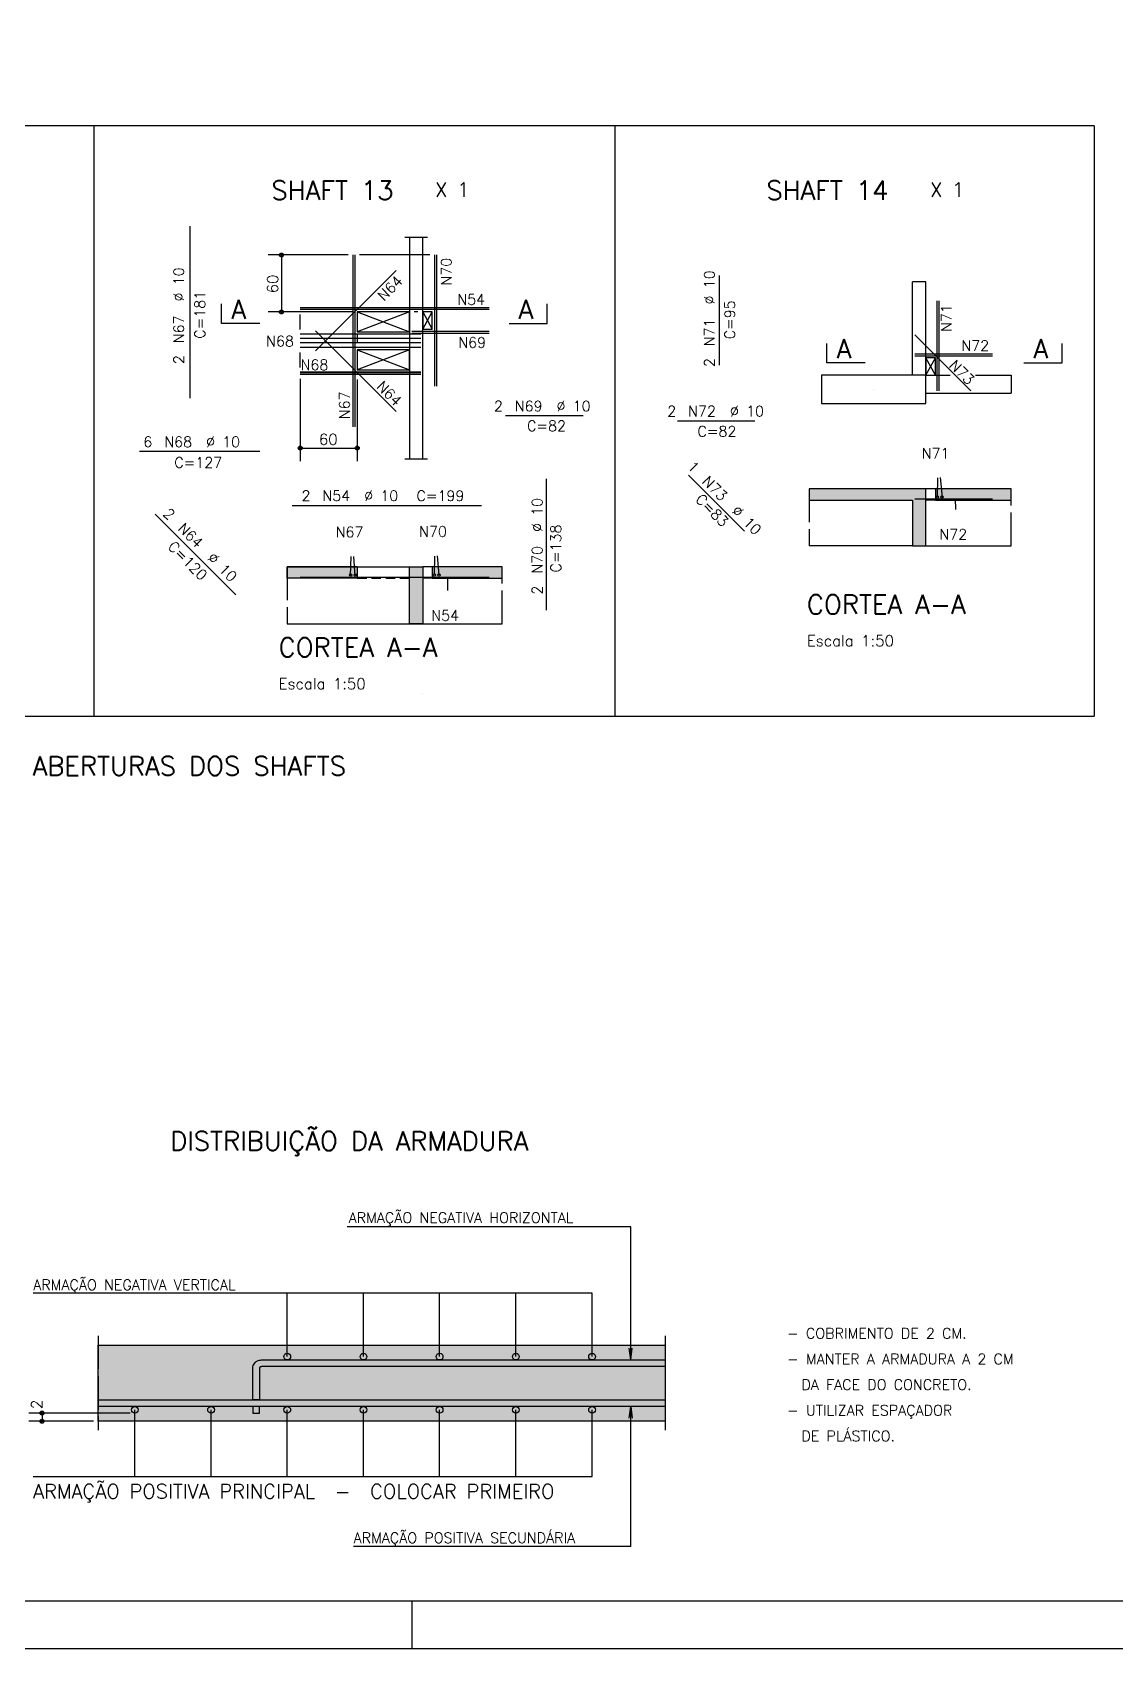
# Model space of a CAD drawing. Extents: x 0 to 119, y 0 to 84.
# Drawn here: x 73.9 to 96.72, y 0 to 34.03 of the extents above; entities that cross this region are included whole.
import ezdxf

# ---------------------------------------------------------------- set-up
doc = ezdxf.new("R2010")
doc.units = 0
doc.header["$MEASUREMENT"] = 0
for name, pattern in [('ESTILO_TQS_0001', [0.85, 0.7, -0.15]), ('ESTILO_TQS_0002', [0.3, 0.2, -0.1]), ('ESTILO_TQS_0003', [2.05, 1.5, -0.2, 0.15, -0.2])]:
    doc.linetypes.add(name, pattern=pattern)
for name, color, linetype in [('1', 1, 'CONTINUOUS'), ('15', 15, 'CONTINUOUS'), ('18', 4, 'CONTINUOUS'), ('2', 2, 'CONTINUOUS'), ('25', 1, 'CONTINUOUS'), ('26', 3, 'CONTINUOUS'), ('3', 3, 'CONTINUOUS'), ('51', 7, 'CONTINUOUS'), ('54', 7, 'CONTINUOUS'), ('6', 6, 'CONTINUOUS'), ('64', 7, 'CONTINUOUS')]:
    doc.layers.add(name, color=color, linetype=linetype)
doc.styles.get("Standard").update_dxf_attribs({"font": 'ROMANS.SHX'})

msp = doc.modelspace()

# ---------------------------------------------------------------- linework, layer by layer
at = {"layer": '1', "linetype": 'Continuous'}
for p, q in [((81.845339, 28.141528), (80.745339, 27.721528)), ((80.745339, 28.141528), (81.845339, 27.721528)), ((82.125339, 28.141528), (82.325339, 27.781528)), ((82.125339, 27.781528), (82.325339, 28.141528)), ((81.845339, 27.341528), (80.745339, 26.921528)), ((80.745339, 27.341528), (81.845339, 26.921528)), ((92.719487, 26.813388), (92.919487, 27.173388)), ((92.919487, 26.813388), (92.719487, 27.173388))]:
    msp.add_line(p, q, dxfattribs=at)
for points in [[(81.845339, 28.141528), (80.745339, 28.141528), (80.745339, 27.721528), (81.845339, 27.721528), (81.845339, 28.141528)], [(82.125339, 28.141528), (82.125339, 27.781528), (82.325339, 27.781528), (82.325339, 28.141528), (82.125339, 28.141528)], [(81.845339, 27.341528), (80.745339, 27.341528), (80.745339, 26.921528), (81.845339, 26.921528), (81.845339, 27.341528)], [(92.719487, 26.813388), (92.919487, 26.813388), (92.919487, 27.173388), (92.719487, 27.173388), (92.719487, 26.813388)]]:
    msp.add_lwpolyline(points, dxfattribs=at)
at = {"layer": '15', "linetype": 'ESTILO_TQS_0001'}
for p, q in [((81.746825, 29.71559), (82.223852, 29.71559)), ((92.719487, 28.773388), (92.439487, 28.773388)), ((94.519487, 26.813388), (94.519487, 26.433388)), ((81.746825, 25.051026), (82.223852, 25.051026)), ((90.265195, 24.419322), (90.265195, 23.219322)), ((94.519487, 23.219322), (94.519487, 24.419322)), ((79.271621, 22.777085), (79.271621, 21.577085)), ((83.799056, 21.577085), (83.799056, 22.777085)), ((82.125339, 21.841794), (82.125339, 21.841794)), ((82.125339, 20.110091), (82.125339, 20.110091)), ((75.293971, 6.588623), (75.293971, 4.599099)), ((87.229286, 6.588623), (87.229286, 4.599099))]:
    msp.add_line(p, q, dxfattribs=at)
at = {"layer": '15', "linetype": 'ESTILO_TQS_0002'}
for p, q in [((92.919487, 24.179322), (92.719487, 24.179322)), ((80.745339, 22.537085), (81.845339, 22.537085)), ((82.325339, 22.537085), (82.125339, 22.537085))]:
    msp.add_line(p, q, dxfattribs=at)
at = {"layer": '15', "linetype": 'Continuous'}
for p, q in [((86.505298, 8.884439), (80.532825, 8.884439)), ((86.505298, 6.077834), (86.505298, 8.884439)), ((85.690223, 7.481137), (73.92304, 7.481137)), ((79.272409, 6.14806), (79.272409, 7.481137)), ((80.876863, 6.14806), (80.876863, 7.481137)), ((82.481316, 6.14806), (82.481316, 7.481137)), ((84.08577, 6.14806), (84.08577, 7.481137)), ((85.690223, 6.14806), (85.690223, 7.481137)), ((76.063503, 3.626556), (76.063503, 5.029858)), ((77.667956, 3.626556), (77.667956, 5.029858)), ((79.272409, 3.626556), (79.272409, 5.029858)), ((80.876863, 3.626556), (80.876863, 5.029858)), ((82.481316, 3.626556), (82.481316, 5.029858)), ((84.08577, 3.626556), (84.08577, 5.029858)), ((85.690223, 3.626556), (85.690223, 5.029858)), ((86.505298, 2.153028), (86.505298, 5.100084)), ((73.92304, 3.626556), (85.690223, 3.626556)), ((86.505298, 2.153028), (80.668953, 2.153028))]:
    msp.add_line(p, q, dxfattribs=at)
at = {"layer": '18', "linetype": 'Continuous'}
for p, q in [((80.555339, 29.341528), (78.872032, 29.341528)), ((79.150032, 29.341528), (79.150032, 28.141528)), ((80.645339, 28.141528), (78.872032, 28.141528)), ((79.545339, 26.731528), (79.545339, 24.998453)), ((80.745339, 26.721528), (80.745339, 24.998453)), ((79.545339, 25.276453), (80.745339, 25.276453)), ((92.489487, 24.204322), (94.119487, 24.204322)), ((79.545339, 22.562085), (83.525339, 22.562085)), ((86.505298, 6.077834), (86.472666, 6.325696)), ((86.505298, 6.077834), (86.537929, 6.325696)), ((75.963503, 4.959633), (73.830373, 4.959633)), ((75.193971, 4.787871), (73.830373, 4.787871)), ((74.108373, 4.959633), (74.108373, 4.787871)), ((86.472666, 4.852223), (86.505298, 5.100084)), ((86.505298, 5.100084), (86.537929, 4.852223))]:
    msp.add_line(p, q, dxfattribs=at)
for centre, radius in [((79.150032, 29.341528), 0.041625), ((79.150032, 29.341528), 0.02075), ((79.150032, 28.141528), 0.041625), ((79.150032, 28.141528), 0.02075), ((79.545339, 25.276453), 0.041625), ((79.545339, 25.276453), 0.02075), ((80.745339, 25.276453), 0.041625), ((80.745339, 25.276453), 0.02075), ((74.108373, 4.959633), 0.041625), ((74.108373, 4.787871), 0.041625), ((74.108373, 4.959633), 0.02075), ((74.108373, 4.787871), 0.02075)]:
    msp.add_circle(centre, radius, dxfattribs=at)
at = {"layer": '2', "linetype": 'Continuous'}
msp.add_line((81.9, 0), (81.9, 1), dxfattribs=at)
for points in [[(0, 0), (0, 84.1), (118.9, 84.1), (118.9, 0), (0, 0)], [(78.685368, 5.240536), (78.544916, 5.240536), (78.544916, 5.895596), (78.546531, 5.919803), (78.549013, 5.934019), (78.556087, 5.95842), (78.566891, 5.982351), (78.582071, 6.005875), (78.597064, 6.023218), (78.61957, 6.042689), (78.643609, 6.057556), (78.662136, 6.065841), (78.679286, 6.071435), (78.693687, 6.074735), (78.707754, 6.076799), (78.727154, 6.077834), (87.229286, 6.077834), (87.229286, 5.937383), (78.727155, 5.937383), (78.720507, 5.936851), (78.716029, 5.935875), (78.710577, 5.933954), (78.708779, 5.933126), (78.705173, 5.931134), (78.701975, 5.928945), (78.697719, 5.925256), (78.695573, 5.92296), (78.690872, 5.916326), (78.689494, 5.913702), (78.687486, 5.908731), (78.686356, 5.904629), (78.685368, 5.895596), (78.685368, 5.240536)], [(75.293971, 5.240536), (87.229286, 5.240536), (87.229286, 5.100084), (75.293971, 5.100084), (75.293971, 5.240536)], [(78.544916, 5.100084), (78.544916, 4.959633), (78.685368, 4.959633), (78.685368, 5.100084), (78.544916, 5.100084)]]:
    msp.add_lwpolyline(points, dxfattribs=at)
for centre, radius in [((92.960371, 24.244322), 0.025), ((93.060096, 24.244322), 0.025), ((80.60473, 22.602085), 0.025), ((80.704454, 22.602085), 0.025), ((82.366223, 22.602085), 0.025), ((82.465947, 22.602085), 0.025), ((79.272409, 6.14806), 0.070226), ((80.876863, 6.14806), 0.070226), ((82.481316, 6.14806), 0.070226), ((84.08577, 6.14806), 0.070226), ((85.690223, 6.14806), 0.070226), ((76.063503, 5.029858), 0.070226), ((77.667956, 5.029858), 0.070226), ((79.272409, 5.029858), 0.070226), ((80.876863, 5.029858), 0.070226), ((82.481316, 5.029858), 0.070226), ((84.08577, 5.029858), 0.070226), ((85.690223, 5.029858), 0.070226)]:
    msp.add_circle(centre, radius, dxfattribs=at)
at = {"layer": '25', "linetype": 'Continuous'}
for p, q in [((80.655339, 29.341528), (80.655339, 29.341528)), ((80.745339, 28.141528), (80.745339, 28.141528)), ((79.545339, 26.831528), (79.545339, 26.831528)), ((80.745339, 26.821528), (80.745339, 26.821528)), ((92.967764, 24.249486), (92.972454, 24.651271)), ((93.067836, 24.244721), (93.02842, 24.653635)), ((93.339161, 24.214532), (93.342767, 23.985904)), ((80.603712, 22.584607), (80.617961, 22.994348)), ((80.7017, 22.59005), (80.672897, 22.995342)), ((82.371446, 22.613523), (82.381572, 23.004177)), ((82.470348, 22.604922), (82.43751, 23.005739)), ((82.649027, 22.567093), (82.649134, 22.277693)), ((75.293971, 4.787871), (75.293971, 4.787871)), ((76.063503, 4.959633), (76.063503, 4.959633))]:
    msp.add_line(p, q, dxfattribs=at)
msp.add_lwpolyline([(90.519487, 26.213388), (92.719487, 26.213388), (92.719487, 26.813388), (90.519487, 26.813388), (90.519487, 26.213388)], dxfattribs=at)
at = {"layer": '26', "linetype": 'Continuous'}
for points in [[(92.719487, 23.219322), (92.719487, 24.419322), (90.265195, 24.419322), (90.265195, 24.179322), (92.439487, 24.179322), (92.439487, 23.219322), (92.719487, 23.219322)], [(94.519487, 24.419322), (92.919487, 24.419322), (92.919487, 24.179322), (94.519487, 24.179322), (94.519487, 24.419322)], [(79.271621, 22.777085), (80.745339, 22.777085), (80.745339, 22.537085), (79.271621, 22.537085), (79.271621, 22.777085)], [(81.845339, 22.777085), (82.125339, 22.777085), (82.125339, 21.577085), (81.845339, 21.577085), (81.845339, 22.777085)], [(83.799056, 22.777085), (82.325339, 22.777085), (82.325339, 22.537085), (83.799056, 22.537085), (83.799056, 22.777085)], [(87.229286, 4.787871), (75.293971, 4.787871), (75.293971, 6.390047), (87.229286, 6.390047), (87.229286, 4.787871)]]:
    msp.add_lwpolyline(points, dxfattribs=at)
for points in [[(92.439487, 24.179322), (92.719487, 24.419322), (90.265195, 24.419322)], [(92.439487, 24.179322), (90.265195, 24.419322), (90.265195, 24.179322)], [(92.439487, 24.179322), (92.719487, 23.219322), (92.719487, 24.419322)], [(92.439487, 24.179322), (92.439487, 23.219322), (92.719487, 23.219322)], [(94.519487, 24.419322), (92.919487, 24.419322), (92.919487, 24.179322)], [(94.519487, 24.419322), (92.919487, 24.179322), (94.519487, 24.179322)], [(94.519487, 24.419322), (94.519487, 24.179322), (94.519487, 24.419322)], [(79.271621, 22.777085), (80.745339, 22.777085), (80.745339, 22.537085)], [(79.271621, 22.777085), (80.745339, 22.537085), (79.271621, 22.537085)], [(79.271621, 22.777085), (79.271621, 22.537085), (79.271621, 22.777085)], [(81.845339, 22.777085), (82.125339, 22.777085), (82.125339, 21.577085)], [(81.845339, 22.777085), (82.125339, 21.577085), (81.845339, 21.577085)], [(81.845339, 22.777085), (81.845339, 21.577085), (81.845339, 22.777085)], [(83.799056, 22.777085), (82.325339, 22.777085), (82.325339, 22.537085)], [(83.799056, 22.777085), (82.325339, 22.537085), (83.799056, 22.537085)], [(83.799056, 22.777085), (83.799056, 22.537085), (83.799056, 22.777085)], [(87.229286, 4.787871), (75.293971, 4.787871), (75.293971, 6.390047)], [(87.229286, 4.787871), (75.293971, 6.390047), (87.229286, 6.390047)], [(87.229286, 4.787871), (87.229286, 6.390047), (87.229286, 4.787871)]]:
    msp.add_solid(points, dxfattribs=at)
at = {"layer": '3', "linetype": 'ESTILO_TQS_0001'}
msp.add_line((91.619487, 26.513388), (91.619487, 26.513388), dxfattribs=at)
at = {"layer": '3', "linetype": 'Continuous'}
msp.add_lwpolyline([(117.9, 1), (2.499999, 1), (2.499999, 83.1), (117.9, 83.1), (117.9, 1)], dxfattribs=at)
at = {"layer": '51', "linetype": 'Continuous'}
for p, q in [((92.439487, 26.813388), (92.439487, 28.773388)), ((92.719487, 26.813388), (92.719487, 28.773388)), ((92.719487, 26.813388), (93.228014, 26.813388)), ((93.767794, 26.813388), (94.519487, 26.813388)), ((92.919487, 24.419322), (92.719487, 24.419322)), ((92.439487, 23.219322), (90.265195, 23.219322)), ((92.439487, 23.219322), (92.719487, 23.219322)), ((92.719487, 23.219322), (94.519487, 23.219322)), ((80.745339, 22.777085), (79.271621, 22.777085)), ((80.745339, 22.537085), (79.271621, 22.537085)), ((80.745339, 22.777085), (81.845339, 22.777085)), ((81.845339, 22.777085), (82.125339, 22.777085)), ((82.325339, 22.777085), (82.125339, 22.777085)), ((79.271621, 21.577085), (83.799056, 21.577085))]:
    msp.add_line(p, q, dxfattribs=at)
for points in [[(81.845339, 29.71559), (81.845339, 25.051026)], [(82.125339, 25.051026), (82.125339, 29.71559)], [(92.719487, 26.433388), (94.519487, 26.433388)]]:
    msp.add_lwpolyline(points, dxfattribs=at)
at = {"layer": '54', "linetype": 'ESTILO_TQS_0003'}
for p, q in [((82.275339, 29.341528), (80.795339, 29.341528)), ((79.545339, 27.771528), (79.545339, 28.091528)), ((82.025339, 28.141528), (81.945339, 28.141528)), ((80.745339, 27.661528), (80.745339, 27.501528)), ((79.545339, 26.971528), (79.545339, 27.291528))]:
    msp.add_line(p, q, dxfattribs=at)
at = {"layer": '6', "linetype": 'Continuous'}
for p, q in [((96.266854, 32.062175), (53.263181, 32.062175)), ((75.201652, 32.062175), (75.201652, 19.634873)), ((86.170887, 32.062175), (86.170887, 19.634873)), ((96.266854, 32.062175), (96.266854, 19.634873)), ((53.263181, 19.634873), (96.266854, 19.634873))]:
    msp.add_line(p, q, dxfattribs=at)
for points in [[(78.692551, 27.902607), (77.888608, 27.902607), (77.888608, 28.311797)], [(83.942001, 27.902607), (84.745944, 27.902607), (84.745944, 28.311797)], [(91.438866, 27.070077), (90.634923, 27.070077), (90.634923, 27.479267)], [(94.78401, 27.070077), (95.587953, 27.070077), (95.587953, 27.479267)]]:
    msp.add_lwpolyline(points, dxfattribs=at)
at = {"layer": '64', "linetype": 'Continuous'}
for p, q in [((77.229792, 26.329494), (77.229792, 29.949494)), ((80.655339, 29.341528), (80.655339, 25.721528)), ((80.695339, 29.341528), (80.695339, 25.721528)), ((82.375339, 29.341528), (82.375339, 26.581528)), ((82.415339, 29.341528), (82.415339, 26.581528)), ((81.565582, 29.018341), (79.868526, 27.321284)), ((88.373043, 27.020099), (88.373043, 28.910099)), ((92.959487, 26.483388), (92.959487, 28.373388)), ((92.999487, 26.483388), (92.999487, 28.373388)), ((83.525339, 28.231528), (79.545339, 28.231528)), ((83.525339, 28.191528), (79.545339, 28.191528)), ((82.085339, 27.671528), (79.545339, 27.671528)), ((82.085339, 27.581528), (79.545339, 27.581528)), ((79.868526, 27.741772), (81.565582, 26.044716)), ((83.525339, 27.731528), (81.895339, 27.731528)), ((83.525339, 27.691528), (81.895339, 27.691528)), ((92.489487, 27.659956), (93.666056, 26.483388)), ((82.085339, 27.491528), (79.545339, 27.491528)), ((79.545339, 27.401528), (82.085339, 27.401528)), ((94.119487, 27.253388), (92.489487, 27.253388)), ((94.119487, 27.213388), (92.489487, 27.213388)), ((82.085339, 26.871528), (79.545339, 26.871528)), ((79.545339, 26.871528), (82.085339, 26.871528)), ((82.085339, 26.831528), (79.545339, 26.831528)), ((79.545339, 26.831528), (82.085339, 26.831528)), ((83.871383, 25.959763), (85.501383, 25.959763)), ((87.488681, 25.84771), (89.118681, 25.84771)), ((76.15765, 25.209539), (78.69765, 25.209539)), ((84.731009, 21.865496), (84.731009, 24.625496)), ((87.723576, 24.707111), (88.900144, 23.530542)), ((76.489893, 23.886813), (78.186949, 22.189757)), ((79.379079, 24.064129), (83.359079, 24.064129))]:
    msp.add_line(p, q, dxfattribs=at)

# ---------------------------------------------------------------- texts
at = {"layer": '1', "linetype": 'Continuous'}
for s, height, p in [('SHAFT 13', 0.4, (78.938002, 30.503009)), ('SHAFT 14', 0.4, (89.360033, 30.503009)), ('A', 0.4, (78.092551, 28.000868)), ('A', 0.4, (84.142001, 28.000868)), ('A', 0.4, (90.838866, 27.168338)), ('A', 0.4, (94.98401, 27.168338)), ('CORTEA A-A', 0.4, (90.213755, 21.785141)), ('CORTEA A-A', 0.4, (79.090638, 20.880018)), ('REFORÇO NAS ABERTURAS DOS SHAFTS', 0.4, (69.864751, 18.384301)), ('DISTRIBUIÇÃO DA ARMADURA', 0.4, (76.805946, 10.488917)), ('ARMAÇÃO POSITIVA PRINCIPAL  -  COLOCAR PRIMEIRO', 0.3, (73.91883, 3.162287))]:
    msp.add_text(s, height=height, dxfattribs=at).set_placement(p)
at = {"layer": '2', "linetype": 'Continuous'}
for s, height, p in [('Escala 1:50', 0.23, (90.213755, 21.105141)), ('Escala 1:50', 0.23, (79.090638, 20.200018)), ('ARMAÇÃO NEGATIVA HORIZONTAL', 0.22, (80.565298, 8.964122)), ('ARMAÇÃO NEGATIVA VERTICAL', 0.22, (73.92304, 7.550209)), ('- COBRIMENTO DE 2 CM.', 0.22, (89.797956, 6.527682)), ('- MANTER A ARMADURA A 2 CM', 0.22, (89.797956, 5.987682)), ('  DA FACE DO CONCRETO.', 0.22, (89.797956, 5.447682)), ('- UTILIZAR ESPAÇADOR', 0.22, (89.797956, 4.907682)), ('  DE PLÁSTICO.', 0.22, (89.797956, 4.367682)), ('ARMAÇÃO POSITIVA SECUNDÁRIA', 0.22, (80.668953, 2.222397))]:
    msp.add_text(s, height=height, dxfattribs=at).set_placement(p)
at = {"layer": '25', "linetype": 'Continuous'}
for s, height, rotation, p in [('N70', 0.22, 90, (82.729965, 28.699023)), ('60', 0.23, 90, (79.081032, 28.534528)), ('N64', 0.22, 45, (81.308455, 28.357166)), ('N71', 0.22, 90, (93.261705, 27.722383)), ('N73', 0.22, 315, (93.193441, 27.001595)), ('N64', 0.22, 315, (81.137602, 26.555477)), ('N67', 0.22, 90, (80.587919, 25.884287)), ('2', 0.23, 90, (74.110171, 5.044168))]:
    msp.add_text(s, height=height, rotation=rotation, dxfattribs=at).set_placement(p)
for s, height, p in [('N54', 0.22, (82.853471, 28.294715)), ('N68', 0.22, (78.827657, 27.417875)), ('N69', 0.22, (82.874177, 27.389042)), ('N72', 0.22, (93.467305, 27.32202)), ('N68', 0.22, (79.552663, 26.917806)), ('60', 0.23, (79.938339, 25.345453)), ('N71', 0.22, (92.633524, 25.056272)), ('N67', 0.22, (80.291033, 23.39907)), ('N70', 0.22, (82.050046, 23.409039)), ('N72', 0.22, (93.005971, 23.350932)), ('N54', 0.22, (82.304326, 21.642656))]:
    msp.add_text(s, height=height, dxfattribs=at).set_placement(p)
at = {"layer": '26', "linetype": 'Continuous'}
for s, rotation, p in [('%%c 10', 90, (77.097703, 28.363766)), ('%%c 10', 90, (88.271463, 28.301265)), ('C=181', 90, (77.541834, 27.578512)), ('C=95', 90, (88.699742, 27.566378)), ('N67', 90, (77.097703, 27.483766)), ('N71', 90, (88.271463, 27.421265)), ('2', 90, (77.097703, 27.043766)), ('2', 90, (88.271463, 26.981265)), ('1', 315, (87.681245, 24.867251)), ('N73', 315, (87.992372, 24.556124)), ('%%c 10', 90, (84.643788, 23.51127)), ('C=83', 315, (87.851253, 24.179447)), ('2', 315, (76.641156, 23.879176)), ('%%c 10', 315, (88.614626, 23.93387)), ('N64', 315, (76.952283, 23.568049)), ('C=138', 90, (85.037253, 22.656324)), ('C=120', 315, (76.741143, 23.184125)), ('N70', 90, (84.643788, 22.63127)), ('%%c 10', 315, (77.574537, 22.945795)), ('2', 90, (84.643788, 22.19127))]:
    msp.add_text(s, height=0.22, rotation=rotation, dxfattribs=at).set_placement(p)
for s, p in [('2', (83.623421, 26.050308)), ('N69', (84.063421, 26.050308)), ('%%c 10', (84.943421, 26.050308)), ('2', (87.274546, 25.942654)), ('N72', (87.714546, 25.942654)), ('%%c 10', (88.594546, 25.942654)), ('C=82', (84.320899, 25.633959)), ('C=82', (87.909544, 25.519322)), ('6', (76.242944, 25.298975)), ('N68', (76.682944, 25.298975)), ('%%c 10', (77.562944, 25.298975)), ('C=127', (76.893788, 24.863432)), ('2', (79.572892, 24.162769)), ('N54', (80.012892, 24.162769)), ('%%c 10', (80.892892, 24.162769)), ('C=199', (81.992892, 24.162769))]:
    msp.add_text(s, height=0.22, dxfattribs=at).set_placement(p)
at = {"layer": '51', "linetype": 'Continuous'}
for p in [(82.384925, 30.566638), (92.806957, 30.566638)]:
    msp.add_text('X 1', height=0.3, dxfattribs=at).set_placement(p)

doc.saveas('drawing.dxf')
